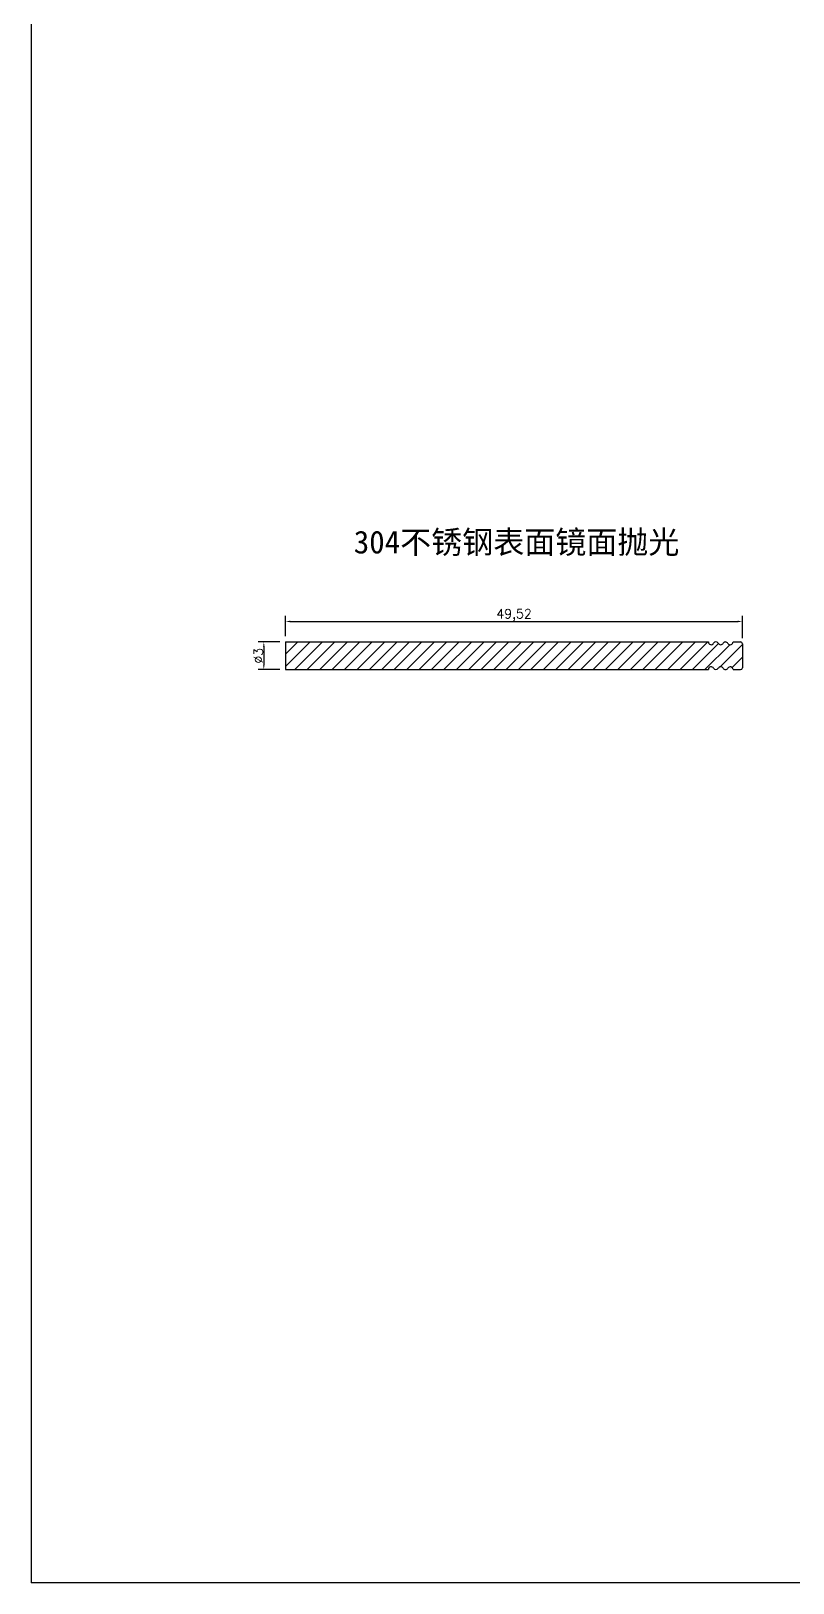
# Model space of a CAD drawing. Header units: millimetres. Extents: x 6817 to 15937, y -5221 to -164.
# Drawn here: x 9494.4 to 9577, y -1865.6 to -1697.4 of the extents above; entities that cross this region are included whole.
import ezdxf

# ---------------------------------------------------------------- set-up
doc = ezdxf.new("R2010")
doc.units = ezdxf.units.MM
doc.layers.add('图层2', color=108, linetype='Continuous')
doc.styles.get("Standard").update_dxf_attribs({"font": 'txt', "bigfont": 'gbcbig.shx'})
doc.dimstyles.new('ISO-25', dxfattribs={"dimtxt": 1, "dimasz": 0.5, "dimexe": 0.6, "dimexo": 0.625, "dimgap": 0.1, "dimtad": 1, "dimtxsty": 'Standard', "dimcen": 2.5, "dimadec": 0, "dimazin": 0, "dimtfac": 1, "dimtmove": 0, "dimatfit": 3, "dimfxl": 0, "dimarcsym": 0})

# ---------------------------------------------------------------- blocks, each defined once
blk = doc.blocks.new('*D290')
at = {"layer": 'Defpoints', "color": 0, "linetype": 'ByBlock', "transparency": 16777216}
for p in [(9522.02, -1763.64), (9519.66, -1766.64), (9522.02, -1766.64)]:
    blk.add_point(p, dxfattribs=at)
at = {"layer": '图层2', "color": 0, "linetype": 'ByBlock', "lineweight": -2, "transparency": 16777216}
for p, q in [((9521.39, -1763.64), (9519.06, -1763.64)), ((9519.66, -1764.14), (9519.66, -1766.14)), ((9521.39, -1766.64), (9519.06, -1766.64))]:
    blk.add_line(p, q, dxfattribs=at)
at = {"layer": '图层2', "color": 0, "linetype": 'ByBlock', "transparency": 16777216}
for points in [[(9519.58, -1764.14), (9519.74, -1764.14), (9519.66, -1763.64)], [(9519.58, -1766.14), (9519.74, -1766.14), (9519.66, -1766.64)]]:
    blk.add_solid(points, dxfattribs=at)
at = {"layer": '图层2', "color": 0, "linetype": 'ByBlock', "transparency": 16777216, "insert": (9519.06, -1765.14), "char_height": 1, "attachment_point": 5, "rotation": 90}
blk.add_mtext('%%C3', dxfattribs=at)
blk = doc.blocks.new('*D291')
at = {"layer": 'Defpoints', "color": 0, "linetype": 'ByBlock', "transparency": 16777216}
for p in [(9571.53, -1761.43), (9522.02, -1763.64), (9571.53, -1763.84)]:
    blk.add_point(p, dxfattribs=at)
at = {"layer": '图层2', "color": 0, "linetype": 'ByBlock', "lineweight": -2, "transparency": 16777216}
for p, q in [((9522.02, -1763.02), (9522.02, -1760.83)), ((9571.53, -1763.22), (9571.53, -1760.83)), ((9522.52, -1761.43), (9571.03, -1761.43))]:
    blk.add_line(p, q, dxfattribs=at)
at = {"layer": '图层2', "color": 0, "linetype": 'ByBlock', "transparency": 16777216}
for points in [[(9522.52, -1761.34), (9522.52, -1761.51), (9522.02, -1761.43)], [(9571.03, -1761.34), (9571.03, -1761.51), (9571.53, -1761.43)]]:
    blk.add_solid(points, dxfattribs=at)
at = {"layer": '图层2', "color": 0, "linetype": 'ByBlock', "transparency": 16777216, "insert": (9546.78, -1760.74), "char_height": 1, "attachment_point": 5}
blk.add_mtext('49,52', dxfattribs=at)

msp = doc.modelspace()

# ---------------------------------------------------------------- hatches: boundary and pattern name
at = {"layer": '图层2', "linetype": 'ByBlock'}
h = msp.add_hatch(dxfattribs=at)
h.set_pattern_fill('ANSI31', color=4, scale=0.3)
h.set_pattern_definition([(45, (7204.4941, -1069.1562), (-0.6735192, 0.6735192), [])])
edge = h.paths.add_edge_path()
edge.add_arc((9571.334, -1766.444), 0.2, 270, 360)
edge.add_line((9571.534, -1766.444), (9571.534, -1763.644))
edge.add_line((9571.534, -1763.644), (9570.526, -1763.644))
edge.add_arc((9570.226, -1763.644), 0.3, -151.35504, 0, ccw=False)
edge.add_arc((9569.707, -1763.944), 0.3, 31.3738, 148.6262)
edge.add_arc((9569.187, -1763.644), 0.3, 208.64496, 331.35504, ccw=False)
edge.add_arc((9568.668, -1763.944), 0.3, 31.3738, 148.6262)
edge.add_arc((9568.148, -1763.644), 0.3, 180, 331.35504, ccw=False)
edge.add_line((9567.848, -1763.644), (9522.016, -1763.644))
edge.add_line((9522.016, -1763.644), (9522.016, -1766.644))
edge.add_line((9522.016, -1766.644), (9567.848, -1766.644))
edge.add_arc((9568.148, -1766.644), 0.3, 28.64496, 180, ccw=False)
edge.add_arc((9568.668, -1766.344), 0.3, 211.3738, 328.6262)
edge.add_arc((9569.187, -1766.644), 0.3, 28.64496, 151.35504, ccw=False)
edge.add_arc((9569.707, -1766.344), 0.3, 211.3738, 328.6262)
edge.add_arc((9570.226, -1766.644), 0.3, 0, 151.35504, ccw=False)
edge.add_line((9570.526, -1766.644), (9571.334, -1766.644))

# ---------------------------------------------------------------- linework, layer by layer
at = {"layer": '图层2', "color": 2, "linetype": 'ByBlock'}
for p in [(9494.427, -1694.006), (10175.615, -1865.627)]:
    msp.add_line(p, (9494.427, -1865.627), dxfattribs=at)
at = {"layer": '图层2', "color": 6, "linetype": 'ByBlock'}
for p, q in [((9522.016, -1763.644), (9522.016, -1766.644)), ((9522.016, -1763.644), (9567.848, -1763.644)), ((9570.526, -1763.644), (9571.334, -1763.644)), ((9571.534, -1763.844), (9571.534, -1766.444)), ((9522.016, -1766.644), (9567.848, -1766.644)), ((9570.526, -1766.644), (9571.334, -1766.644))]:
    msp.add_line(p, q, dxfattribs=at)
at = {"layer": '图层2', "color": 2, "linetype": 'ByBlock'}
for centre, start, end in [((9568.148, -1763.644), 180, 331.35504), ((9568.668, -1763.944), 31.3738, 148.6262), ((9569.187, -1763.644), 208.64496, 331.35504), ((9569.707, -1763.944), 28.64496, 148.6262), ((9570.226, -1763.644), 211.3738, 0), ((9568.148, -1766.644), 28.64496, 180), ((9568.668, -1766.344), 211.3738, 328.6262), ((9569.187, -1766.644), 28.64496, 151.35504), ((9569.707, -1766.344), 211.3738, 331.35504), ((9570.226, -1766.644), 0, 148.6262)]:
    msp.add_arc(centre, 0.3, start, end, dxfattribs=at)
at = {"layer": '图层2', "color": 6, "linetype": 'ByBlock'}
for centre, start, end in [((9571.334, -1763.844), 0, 90), ((9571.334, -1766.444), 270, 0)]:
    msp.add_arc(centre, 0.2, start, end, dxfattribs=at)

# ---------------------------------------------------------------- texts
at = {"color": 2, "insert": (9529.408, -1751.588), "char_height": 2.46562, "width": 38.16509, "attachment_point": 1}
msp.add_mtext('{\\fSimSun|b0|i0|c134|p2;304不锈钢表面镜面抛光}', dxfattribs=at)

# ---------------------------------------------------------------- dimensions: what is measured, and where the dimension line sits
at = {"layer": '图层2', "color": 3, "linetype": 'ByBlock'}
dim = msp.add_linear_dim(base=(9571.534, -1761.428), p1=(9522.016, -1763.644), p2=(9571.534, -1763.844), dimstyle='ISO-25', dxfattribs=at)
dim.commit()
dim.dimension.update_dxf_attribs({"geometry": '*D291', "text_midpoint": (9546.775, -1760.744)})
dim = msp.add_linear_dim(base=(9519.658, -1766.644), p1=(9522.016, -1763.644), p2=(9522.016, -1766.644), angle=90, text='%%C<>', dimstyle='ISO-25', dxfattribs=at)
dim.commit()
dim.dimension.update_dxf_attribs({"geometry": '*D290', "text_midpoint": (9519.058, -1765.144)})

doc.saveas('drawing.dxf')
